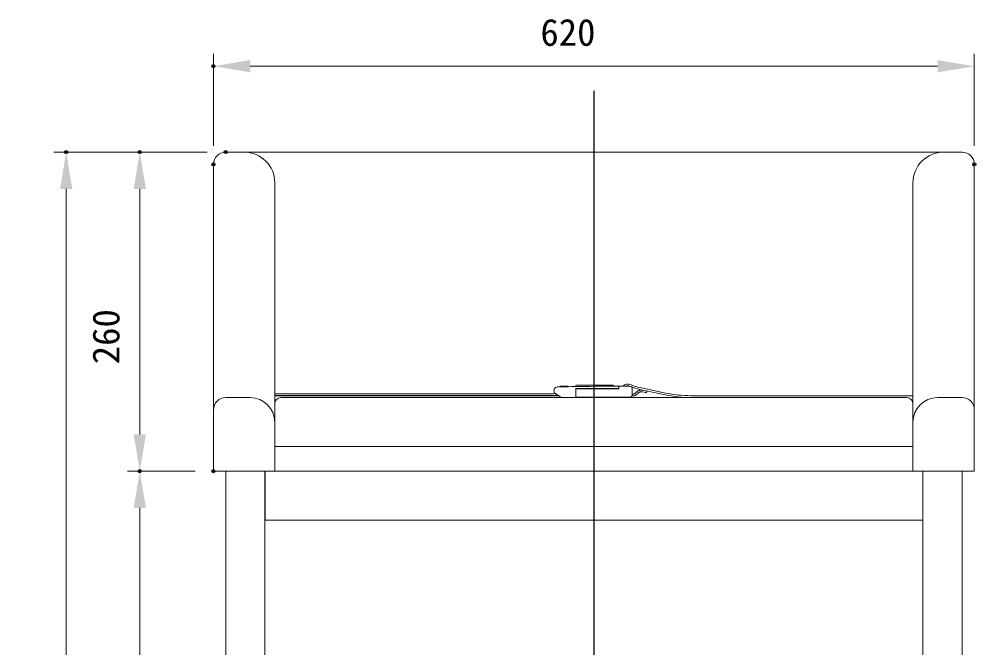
# Model space of a CAD drawing. Units: millimetres, scale not verified. Extents: x -203 to 203, y -143 to 143.
# Drawn here: x -134.8 to -56.9, y -33.4 to 17.8 of the extents above; entities that cross this region are included whole.
import ezdxf
from ezdxf.enums import TextEntityAlignment as Align

# ---------------------------------------------------------------- set-up
doc = ezdxf.new("R2010")
doc.units = ezdxf.units.MM
doc.header["$LTSCALE"] = 0.5
doc.header["$PDMODE"] = 32
doc.header["$PDSIZE"] = 0.25
doc.layers.add('0-6_DIMENSION_LINES$02_DIMENSI', color=7, linetype='Continuous', lineweight=18)
doc.layers.add('0-9_DIMENSION_LINES$03_LINES', color=7, linetype='Continuous', lineweight=18)
doc.layers.add('0-7_DEFPOINTS', color=7, linetype='Continuous')
doc.layers.add('0-A_DIMENSION_LINES$01_CENTER_', color=7, linetype='Continuous')
doc.styles.add('ＭＳ ゴシック', font='')
doc.styles.get('ＭＳ ゴシック').set_extended_font_data('MS Gothic')

# ---------------------------------------------------------------- blocks, each defined once
blk = doc.blocks.new('D6')
at = {"layer": '0-6_DIMENSION_LINES$02_DIMENSI'}
for p, q in [((90.5, 155.5), (84, 155.5)), ((85, 132.4998), (85, 152.5002)), ((89.5, 129.5), (84, 129.5))]:
    blk.add_line(p, q, dxfattribs=at)
for points in [[(85.5, 152.5002), (84.5, 152.5002), (85, 155.5)], [(84.5, 132.4998), (85.5, 132.4998), (85, 129.5)]]:
    blk.add_solid(points, dxfattribs=at)
at = {"layer": '0-7_DEFPOINTS'}
for p in [(85, 155.5), (92, 155.5), (91, 129.5)]:
    blk.add_point(p, dxfattribs=at)
at = {"layer": '0-6_DIMENSION_LINES$02_DIMENSI', "style": 'ＭＳ ゴシック'}
blk.add_text('260', height=2.199, rotation=90, dxfattribs=at).set_placement((84, 138.2143), align=Align.BOTTOM_LEFT)
blk = doc.blocks.new('D7')
at = {"layer": '0-6_DIMENSION_LINES$02_DIMENSI'}
for p, q in [((90.5, 155.5), (78, 155.5)), ((79, 67.4998), (79, 152.5002)), ((80.5, 64.5), (80, 64.5))]:
    blk.add_line(p, q, dxfattribs=at)
for points in [[(79.5, 152.5002), (78.5, 152.5002), (79, 155.5)], [(78.5, 67.4998), (79.5, 67.4998), (79, 64.5)]]:
    blk.add_solid(points, dxfattribs=at)
at = {"layer": '0-7_DEFPOINTS'}
for p in [(79, 155.5), (92, 155.5), (79, 64.5)]:
    blk.add_point(p, dxfattribs=at)
at = {"layer": '0-6_DIMENSION_LINES$02_DIMENSI', "style": 'ＭＳ ゴシック'}
blk.add_text('910', height=2.199, rotation=90, dxfattribs=at).set_placement((78, 105.7143), align=Align.BOTTOM_LEFT)
blk = doc.blocks.new('D8')
at = {"layer": '0-6_DIMENSION_LINES$02_DIMENSI'}
for p, q in [((89.5, 129.5), (84, 129.5)), ((85, 67.4998), (85, 126.5002)), ((86.5, 64.5), (86, 64.5))]:
    blk.add_line(p, q, dxfattribs=at)
for points in [[(85.5, 126.5002), (84.5, 126.5002), (85, 129.5)], [(84.5, 67.4998), (85.5, 67.4998), (85, 64.5)]]:
    blk.add_solid(points, dxfattribs=at)
at = {"layer": '0-7_DEFPOINTS'}
for p in [(85, 129.5), (91, 129.5), (85, 64.5)]:
    blk.add_point(p, dxfattribs=at)
at = {"layer": '0-6_DIMENSION_LINES$02_DIMENSI', "style": 'ＭＳ ゴシック'}
blk.add_text('650', height=2.199, rotation=90, dxfattribs=at).set_placement((84, 92.6429), align=Align.BOTTOM_LEFT)
blk = doc.blocks.new('D9')
at = {"layer": '0-6_DIMENSION_LINES$02_DIMENSI'}
for p, q in [((91, 156), (91, 163.5)), ((153, 156), (153, 163.5)), ((150.0002, 162.5), (93.9998, 162.5))]:
    blk.add_line(p, q, dxfattribs=at)
for points in [[(93.9998, 163), (93.9998, 162), (91, 162.5)], [(150.0002, 162), (150.0002, 163), (153, 162.5)]]:
    blk.add_solid(points, dxfattribs=at)
at = {"layer": '0-7_DEFPOINTS'}
for p in [(91, 162.5), (91, 154.5), (153, 154.5)]:
    blk.add_point(p, dxfattribs=at)
at = {"layer": '0-6_DIMENSION_LINES$02_DIMENSI', "style": 'ＭＳ ゴシック'}
blk.add_text('620', height=2.199, dxfattribs=at).set_placement((117.6429, 163.5), align=Align.BOTTOM_LEFT)

msp = doc.modelspace()

# ---------------------------------------------------------------- linework, layer by layer
at = {"layer": '0-9_DIMENSION_LINES$03_LINES'}
for p, q in [((-118, 7), (-116.5, 7)), ((-117.5, 7), (-58.5, 7)), ((-59.5, 7), (-58, 7)), ((-119, 6), (-119, -19)), ((-57, 6), (-57, -19)), ((-114, -19), (-114, 4.5)), ((-62, -19), (-62, 4.5)), ((-90.2216, -12.063), (-90.5874, -12.063)), ((-90.5577, -12.081), (-90.5577, -12.081)), ((-90.3577, -12.081), (-90.3577, -12.081)), ((-89.8115, -12.1088), (-89.6892, -12.1068)), ((-89.5077, -12.1039), (-89.5077, -12.081)), ((-86.0277, -12.261), (-89.5022, -12.261)), ((-89.4777, -12.261), (-89.4777, -12.881)), ((-89.4777, -12.281), (-85.9277, -12.281)), ((-89.4777, -12.881), (-89.4777, -12.281)), ((-89.4077, -11.981), (-89.3077, -11.981)), ((-89.3077, -11.981), (-86.5577, -11.981)), ((-86.5577, -11.981), (-86.4577, -11.981)), ((-85.9777, -12.181), (-85.9777, -12.131)), ((-85.9777, -12.1315), (-85.9777, -12.1815)), ((-85.9777, -12.281), (-85.9777, -12.181)), ((-85.9777, -12.1815), (-85.9777, -12.211)), ((-85.9277, -12.081), (-85.0777, -12.081)), ((-85.0212, -11.942), (-84.9562, -11.9685)), ((-84.8777, -12.281), (-84.8777, -12.781)), ((-84.4321, -12.4723), (-84.4496, -12.484)), ((-84.4321, -12.4723), (-84.4496, -12.484)), ((-84.4142, -12.4611), (-84.4321, -12.4723)), ((-84.4142, -12.4611), (-84.4321, -12.4723)), ((-84.4051, -12.4557), (-84.4142, -12.4611)), ((-84.4051, -12.4557), (-84.4142, -12.4611)), ((-84.3959, -12.4505), (-84.4051, -12.4557)), ((-84.3959, -12.4505), (-84.4051, -12.4557)), ((-84.3856, -12.445), (-84.3959, -12.4505)), ((-84.3856, -12.445), (-84.3959, -12.4505)), ((-84.3753, -12.4396), (-84.3856, -12.445)), ((-84.3753, -12.4396), (-84.3856, -12.445)), ((-84.3648, -12.4345), (-84.3753, -12.4396)), ((-84.3648, -12.4345), (-84.3753, -12.4396)), ((-84.3542, -12.4296), (-84.3648, -12.4345)), ((-84.3542, -12.4296), (-84.3648, -12.4345)), ((-84.3436, -12.4249), (-84.3542, -12.4296)), ((-84.3436, -12.4249), (-84.3542, -12.4296)), ((-84.3328, -12.4205), (-84.3436, -12.4249)), ((-84.3328, -12.4205), (-84.3436, -12.4249)), ((-84.3219, -12.4163), (-84.3328, -12.4205)), ((-84.3219, -12.4163), (-84.3328, -12.4205)), ((-84.311, -12.4123), (-84.3219, -12.4163)), ((-84.311, -12.4123), (-84.3219, -12.4163)), ((-84.2999, -12.4086), (-84.311, -12.4123)), ((-84.2999, -12.4086), (-84.311, -12.4123)), ((-84.2888, -12.4051), (-84.2999, -12.4086)), ((-84.2888, -12.4051), (-84.2999, -12.4086)), ((-84.2777, -12.402), (-84.2888, -12.4051)), ((-84.2777, -12.402), (-84.2888, -12.4051)), ((-84.2665, -12.3991), (-84.2777, -12.402)), ((-84.2665, -12.3991), (-84.2777, -12.402)), ((-84.2552, -12.3965), (-84.2665, -12.3991)), ((-84.2552, -12.3965), (-84.2665, -12.3991)), ((-84.2439, -12.3941), (-84.2552, -12.3965)), ((-84.2439, -12.3941), (-84.2552, -12.3965)), ((-84.2502, -12.3348), (-82.1952, -12.7766)), ((-84.2326, -12.3921), (-84.2439, -12.3941)), ((-84.2326, -12.3921), (-84.2439, -12.3941)), ((-84.2212, -12.3904), (-84.2326, -12.3921)), ((-84.2212, -12.3904), (-84.2326, -12.3921)), ((-84.2068, -12.3886), (-84.2212, -12.3904)), ((-84.2068, -12.3886), (-84.2212, -12.3904)), ((-84.2186, -12.1882), (-82.1637, -12.6299)), ((-84.1923, -12.3874), (-84.2068, -12.3886)), ((-84.1923, -12.3874), (-84.2068, -12.3886)), ((-84.1778, -12.3865), (-84.1923, -12.3874)), ((-84.1778, -12.3865), (-84.1923, -12.3874)), ((-84.1633, -12.3861), (-84.1778, -12.3865)), ((-84.1633, -12.3861), (-84.1778, -12.3865)), ((-84.1488, -12.3861), (-84.1633, -12.3861)), ((-84.1488, -12.3861), (-84.1633, -12.3861)), ((-84.1342, -12.3864), (-84.1488, -12.3861)), ((-84.1342, -12.3864), (-84.1488, -12.3861)), ((-84.1197, -12.387), (-84.1342, -12.3864)), ((-84.1197, -12.387), (-84.1342, -12.3864)), ((-84.1051, -12.3879), (-84.1197, -12.387)), ((-84.1051, -12.3879), (-84.1197, -12.387)), ((-84.0758, -12.3904), (-84.1051, -12.3879)), ((-84.0758, -12.3904), (-84.1051, -12.3879)), ((-84.0465, -12.3937), (-84.0758, -12.3904)), ((-84.0465, -12.3937), (-84.0758, -12.3904)), ((-83.9878, -12.4015), (-84.0465, -12.3937)), ((-83.9878, -12.4015), (-84.0465, -12.3937)), ((-83.9878, -12.4015), (-83.674, -12.4689)), ((-83.7055, -12.6156), (-83.674, -12.4689)), ((-116, -13.001), (-118, -13.001)), ((-91.294, -12.6899), (-114, -12.6899)), ((-114, -12.8499), (-90.8896, -12.8499)), ((-62.5, -13.001), (-113.5, -13.001)), ((-90.7859, -12.9246), (-91.133, -12.6747)), ((-89.4777, -12.981), (-89.4777, -12.881)), ((-89.4777, -12.881), (-89.4777, -12.981)), ((-85.0777, -12.981), (-89.4777, -12.981)), ((-84.8366, -12.8737), (-84.8835, -12.8712)), ((-84.8366, -12.8737), (-84.8835, -12.8712)), ((-84.8341, -12.7285), (-84.8526, -12.7275)), ((-84.8341, -12.7285), (-84.8526, -12.7275)), ((-84.8211, -12.874), (-84.8366, -12.8737)), ((-84.8211, -12.874), (-84.8366, -12.8737)), ((-84.8295, -12.7287), (-84.8341, -12.7285)), ((-84.8295, -12.7287), (-84.8341, -12.7285)), ((-84.8249, -12.7287), (-84.8295, -12.7287)), ((-84.8249, -12.7287), (-84.8295, -12.7287)), ((-84.8203, -12.7286), (-84.8249, -12.7287)), ((-84.8203, -12.7286), (-84.8249, -12.7287)), ((-84.8056, -12.8739), (-84.8211, -12.874)), ((-84.8056, -12.8739), (-84.8211, -12.874)), ((-84.8157, -12.7283), (-84.8203, -12.7286)), ((-84.8157, -12.7283), (-84.8203, -12.7286)), ((-84.8124, -12.7281), (-84.8157, -12.7283)), ((-84.8124, -12.7281), (-84.8157, -12.7283)), ((-84.8091, -12.7277), (-84.8124, -12.7281)), ((-84.8091, -12.7277), (-84.8124, -12.7281)), ((-84.8058, -12.7273), (-84.8091, -12.7277)), ((-84.8058, -12.7273), (-84.8091, -12.7277)), ((-84.8025, -12.7268), (-84.8058, -12.7273)), ((-84.8025, -12.7268), (-84.8058, -12.7273)), ((-84.798, -12.8736), (-84.8056, -12.8739)), ((-84.798, -12.8736), (-84.8056, -12.8739)), ((-84.7993, -12.7262), (-84.8025, -12.7268)), ((-84.7993, -12.7262), (-84.8025, -12.7268)), ((-84.796, -12.7255), (-84.7993, -12.7262)), ((-84.796, -12.7255), (-84.7993, -12.7262)), ((-84.7903, -12.8731), (-84.798, -12.8736)), ((-84.7903, -12.8731), (-84.798, -12.8736)), ((-84.7928, -12.7248), (-84.796, -12.7255)), ((-84.7928, -12.7248), (-84.796, -12.7255)), ((-84.7895, -12.724), (-84.7928, -12.7248)), ((-84.7895, -12.724), (-84.7928, -12.7248)), ((-84.7827, -12.8725), (-84.7903, -12.8731)), ((-84.7827, -12.8725), (-84.7903, -12.8731)), ((-84.7863, -12.7231), (-84.7895, -12.724)), ((-84.7863, -12.7231), (-84.7895, -12.724)), ((-84.7831, -12.7222), (-84.7863, -12.7231)), ((-84.7831, -12.7222), (-84.7863, -12.7231)), ((-84.7799, -12.7212), (-84.7831, -12.7222)), ((-84.7799, -12.7212), (-84.7831, -12.7222)), ((-84.7751, -12.8717), (-84.7827, -12.8725)), ((-84.7751, -12.8717), (-84.7827, -12.8725)), ((-84.7767, -12.7202), (-84.7799, -12.7212)), ((-84.7767, -12.7202), (-84.7799, -12.7212)), ((-84.7704, -12.7179), (-84.7767, -12.7202)), ((-84.7704, -12.7179), (-84.7767, -12.7202)), ((-84.7675, -12.8707), (-84.7751, -12.8717)), ((-84.7675, -12.8707), (-84.7751, -12.8717)), ((-84.7641, -12.7154), (-84.7704, -12.7179)), ((-84.7641, -12.7154), (-84.7704, -12.7179)), ((-84.76, -12.8695), (-84.7675, -12.8707)), ((-84.76, -12.8695), (-84.7675, -12.8707)), ((-84.7578, -12.7128), (-84.7641, -12.7154)), ((-84.7578, -12.7128), (-84.7641, -12.7154)), ((-84.7546, -12.8684), (-84.76, -12.8695)), ((-84.7546, -12.8684), (-84.76, -12.8695)), ((-84.7516, -12.7099), (-84.7578, -12.7128)), ((-84.7516, -12.7099), (-84.7578, -12.7128)), ((-84.7492, -12.8673), (-84.7546, -12.8684)), ((-84.7492, -12.8673), (-84.7546, -12.8684)), ((-84.7455, -12.7069), (-84.7516, -12.7099)), ((-84.7455, -12.7069), (-84.7516, -12.7099)), ((-84.7438, -12.8661), (-84.7492, -12.8673)), ((-84.7438, -12.8661), (-84.7492, -12.8673)), ((-84.7394, -12.7038), (-84.7455, -12.7069)), ((-84.7394, -12.7038), (-84.7455, -12.7069)), ((-84.7385, -12.8647), (-84.7438, -12.8661)), ((-84.7385, -12.8647), (-84.7438, -12.8661)), ((-84.7274, -12.6971), (-84.7394, -12.7038)), ((-84.7274, -12.6971), (-84.7394, -12.7038)), ((-84.7332, -12.8632), (-84.7385, -12.8647)), ((-84.7332, -12.8632), (-84.7385, -12.8647)), ((-84.7279, -12.8616), (-84.7332, -12.8632)), ((-84.7279, -12.8616), (-84.7332, -12.8632)), ((-84.7226, -12.86), (-84.7279, -12.8616)), ((-84.7226, -12.86), (-84.7279, -12.8616)), ((-84.7155, -12.6901), (-84.7274, -12.6971)), ((-84.7155, -12.6901), (-84.7274, -12.6971)), ((-84.7174, -12.8582), (-84.7226, -12.86)), ((-84.7174, -12.8582), (-84.7226, -12.86)), ((-84.707, -12.8544), (-84.7174, -12.8582)), ((-84.707, -12.8544), (-84.7174, -12.8582)), ((-84.7031, -12.6823), (-84.7155, -12.6901)), ((-84.7031, -12.6823), (-84.7155, -12.6901)), ((-84.6966, -12.8502), (-84.707, -12.8544)), ((-84.6966, -12.8502), (-84.707, -12.8544)), ((-84.6908, -12.6742), (-84.7031, -12.6823)), ((-84.6908, -12.6742), (-84.7031, -12.6823)), ((-84.6864, -12.8456), (-84.6966, -12.8502)), ((-84.6864, -12.8456), (-84.6966, -12.8502)), ((-84.6788, -12.6659), (-84.6908, -12.6742)), ((-84.6788, -12.6659), (-84.6908, -12.6742)), ((-84.6763, -12.8408), (-84.6864, -12.8456)), ((-84.6763, -12.8408), (-84.6864, -12.8456)), ((-84.667, -12.6575), (-84.6788, -12.6659)), ((-84.667, -12.6575), (-84.6788, -12.6659)), ((-84.6662, -12.8357), (-84.6763, -12.8408)), ((-84.6662, -12.8357), (-84.6763, -12.8408)), ((-84.6439, -12.64), (-84.667, -12.6575)), ((-84.6439, -12.64), (-84.667, -12.6575)), ((-84.6563, -12.8303), (-84.6662, -12.8357)), ((-84.6563, -12.8303), (-84.6662, -12.8357)), ((-84.6465, -12.8247), (-84.6563, -12.8303)), ((-84.6465, -12.8247), (-84.6563, -12.8303)), ((-84.6367, -12.8189), (-84.6465, -12.8247)), ((-84.6367, -12.8189), (-84.6465, -12.8247)), ((-84.5004, -12.5215), (-84.6439, -12.64)), ((-84.5004, -12.5215), (-84.6439, -12.64)), ((-84.6176, -12.8067), (-84.6367, -12.8189)), ((-84.6176, -12.8067), (-84.6367, -12.8189)), ((-84.5989, -12.794), (-84.6176, -12.8067)), ((-84.5989, -12.794), (-84.6176, -12.8067)), ((-84.5833, -12.7828), (-84.5989, -12.794)), ((-84.5833, -12.7828), (-84.5989, -12.794)), ((-84.5679, -12.7714), (-84.5833, -12.7828)), ((-84.5679, -12.7714), (-84.5833, -12.7828)), ((-84.538, -12.7481), (-84.5679, -12.7714)), ((-84.538, -12.7481), (-84.5679, -12.7714)), ((-84.4317, -12.6588), (-84.538, -12.7481)), ((-84.4317, -12.6588), (-84.538, -12.7481)), ((-84.4838, -12.5087), (-84.5004, -12.5215)), ((-84.4838, -12.5087), (-84.5004, -12.5215)), ((-84.4669, -12.4961), (-84.4838, -12.5087)), ((-84.4669, -12.4961), (-84.4838, -12.5087)), ((-84.4496, -12.484), (-84.4669, -12.4961)), ((-84.4496, -12.484), (-84.4669, -12.4961)), ((-84.4072, -12.6389), (-84.4317, -12.6588)), ((-84.4072, -12.6389), (-84.4317, -12.6588)), ((-84.3947, -12.6293), (-84.4072, -12.6389)), ((-84.3947, -12.6293), (-84.4072, -12.6389)), ((-84.382, -12.6198), (-84.3947, -12.6293)), ((-84.382, -12.6198), (-84.3947, -12.6293)), ((-84.3707, -12.6117), (-84.382, -12.6198)), ((-84.3707, -12.6117), (-84.382, -12.6198)), ((-84.3592, -12.6038), (-84.3707, -12.6117)), ((-84.3592, -12.6038), (-84.3707, -12.6117)), ((-84.3475, -12.5962), (-84.3592, -12.6038)), ((-84.3475, -12.5962), (-84.3592, -12.6038)), ((-84.3356, -12.5889), (-84.3475, -12.5962)), ((-84.3356, -12.5889), (-84.3475, -12.5962)), ((-84.3236, -12.582), (-84.3356, -12.5889)), ((-84.3236, -12.582), (-84.3356, -12.5889)), ((-84.3113, -12.5754), (-84.3236, -12.582)), ((-84.3113, -12.5754), (-84.3236, -12.582)), ((-84.2988, -12.5692), (-84.3113, -12.5754)), ((-84.2988, -12.5692), (-84.3113, -12.5754)), ((-84.2925, -12.5663), (-84.2988, -12.5692)), ((-84.2925, -12.5663), (-84.2988, -12.5692)), ((-84.2861, -12.5635), (-84.2925, -12.5663)), ((-84.2861, -12.5635), (-84.2925, -12.5663)), ((-84.2795, -12.5608), (-84.2861, -12.5635)), ((-84.2795, -12.5608), (-84.2861, -12.5635)), ((-84.2728, -12.5581), (-84.2795, -12.5608)), ((-84.2728, -12.5581), (-84.2795, -12.5608)), ((-84.2661, -12.5556), (-84.2728, -12.5581)), ((-84.2661, -12.5556), (-84.2728, -12.5581)), ((-84.2593, -12.5533), (-84.2661, -12.5556)), ((-84.2593, -12.5533), (-84.2661, -12.5556)), ((-84.2525, -12.5511), (-84.2593, -12.5533)), ((-84.2525, -12.5511), (-84.2593, -12.5533)), ((-84.2456, -12.549), (-84.2525, -12.5511)), ((-84.2456, -12.549), (-84.2525, -12.5511)), ((-84.2387, -12.547), (-84.2456, -12.549)), ((-84.2387, -12.547), (-84.2456, -12.549)), ((-84.2317, -12.5452), (-84.2387, -12.547)), ((-84.2317, -12.5452), (-84.2387, -12.547)), ((-84.2248, -12.5435), (-84.2317, -12.5452)), ((-84.2248, -12.5435), (-84.2317, -12.5452)), ((-84.2178, -12.542), (-84.2248, -12.5435)), ((-84.2178, -12.542), (-84.2248, -12.5435)), ((-84.2107, -12.5406), (-84.2178, -12.542)), ((-84.2107, -12.5406), (-84.2178, -12.542)), ((-84.2037, -12.5394), (-84.2107, -12.5406)), ((-84.2037, -12.5394), (-84.2107, -12.5406)), ((-84.1966, -12.5383), (-84.2037, -12.5394)), ((-84.1966, -12.5383), (-84.2037, -12.5394)), ((-84.1895, -12.5373), (-84.1966, -12.5383)), ((-84.1895, -12.5373), (-84.1966, -12.5383)), ((-84.1824, -12.5366), (-84.1895, -12.5373)), ((-84.1824, -12.5366), (-84.1895, -12.5373)), ((-84.1753, -12.5359), (-84.1824, -12.5366)), ((-84.1753, -12.5359), (-84.1824, -12.5366)), ((-84.1656, -12.5353), (-84.1753, -12.5359)), ((-84.1656, -12.5353), (-84.1753, -12.5359)), ((-84.1559, -12.5349), (-84.1656, -12.5353)), ((-84.1559, -12.5349), (-84.1656, -12.5353)), ((-84.1461, -12.5348), (-84.1559, -12.5349)), ((-84.1461, -12.5348), (-84.1559, -12.5349)), ((-84.1364, -12.5349), (-84.1461, -12.5348)), ((-84.1364, -12.5349), (-84.1461, -12.5348)), ((-84.1266, -12.5353), (-84.1364, -12.5349)), ((-84.1266, -12.5353), (-84.1364, -12.5349)), ((-84.1169, -12.5358), (-84.1266, -12.5353)), ((-84.1169, -12.5358), (-84.1266, -12.5353)), ((-84.0974, -12.5374), (-84.1169, -12.5358)), ((-84.0974, -12.5374), (-84.1169, -12.5358)), ((-84.0779, -12.5396), (-84.0974, -12.5374)), ((-84.0779, -12.5396), (-84.0974, -12.5374)), ((-84.0193, -12.5481), (-84.0779, -12.5396)), ((-84.0193, -12.5481), (-84.0779, -12.5396)), ((-84.0193, -12.5481), (-83.7055, -12.6156)), ((-80.0936, -12.8499), (-62, -12.8499)), ((-58, -13.001), (-60, -13.001)), ((-62, -17.001), (-114, -17.001)), ((-119, -19), (-114, -19)), ((-118, -82.5), (-118, -19)), ((-118, -19), (-114.8, -19)), ((-114.8, -19), (-114.8, -82.5)), ((-114.7972, -23), (-114.7972, -19)), ((-114.7972, -19), (-61.1972, -19)), ((-57, -19), (-62, -19)), ((-61.2, -82.5), (-61.2, -19)), ((-61.2, -19), (-58, -19)), ((-61.1972, -19), (-61.1972, -23)), ((-58, -19), (-58, -82.5)), ((-61.1972, -23), (-114.7972, -23))]:
    msp.add_line(p, q, dxfattribs=at)
msp.add_lwpolyline([(-91.294, -12.8399), (-114, -12.8399), (-114, -12.6899)], dxfattribs=at)
for centre, radius, start, end in [((-118, 6), 1, 90, 180), ((-116.5, 4.5), 2.5, 0, 90), ((-59.5, 4.5), 2.5, 90, 180), ((-58, 6), 1, 0, 90), ((-90.9577, -12.4313), 0.3, 91.28546, 234.24399), ((-86.4777, -212.081), 200, 90.95512, 91.28546), ((-90.5874, -12.3833), 0.3203, 90, 126.9223), ((-90.2216, -12.3769), 0.3139, 57.25123, 90), ((-86.4748, -212.5073), 200.4263, 89.87216, 90.91894), ((-89.4077, -12.081), 0.1, 90, 180), ((-86.4577, -12.081), 0.1, 0, 90), ((-86.0277, -12.211), 0.05, 270, 0), ((-86.0277, -12.1315), 0.05, 0, 89.87105), ((-85.9277, -12.131), 0.05, 90, 180), ((-85.2284, -12.4515), 0.55, 67.86819, 137.64773), ((-85.2284, -12.4515), 0.4, 67.86819, 112.13181), ((-85.0777, -12.281), 0.2, 0, 90), ((-83.1783, -7.3487), 4.95, 248.95133, 257.86827), ((-83.1783, -7.3487), 5.1, 249.76944, 257.86827), ((-118, -14.001), 1, 90, 180), ((-116, -15.001), 2, 0, 90), ((-113.5, -13.501), 0.5, 90, 180), ((-91.294, -12.3362), 0.3537, 270, 293.72245), ((-91.294, -12.3362), 0.5037, 270, 303.23536), ((-90.8888, -12.4097), 0.5903, 270, 288.26958), ((-90.5522, -12.6), 0.4, 234.24399, 271.17014), ((-86.4777, -212.081), 199.1226, 90.86326, 91.17014), ((-85.0777, -12.781), 0.2, 270, 0), ((-80.0936, -2.9999), 10, 257.86827, 270), ((-80.0936, -2.9999), 9.85, 257.86827, 270), ((-62.5, -13.501), 0.5, 0, 90), ((-60, -15.001), 2, 90, 180), ((-58, -14.001), 1, 0, 90)]:
    msp.add_arc(centre, radius, start, end, dxfattribs=at)
at = {"layer": '0-A_DIMENSION_LINES$01_CENTER_'}
msp.add_line((-88, 12), (-88, -89), dxfattribs=at)

# ---------------------------------------------------------------- block references
at = {"layer": '0-6_DIMENSION_LINES$02_DIMENSI'}
for name in ['D9', 'D7', 'D6', 'D8']:
    msp.add_blockref(name, (-210, -148.5), dxfattribs=at)

doc.saveas('drawing.dxf')
